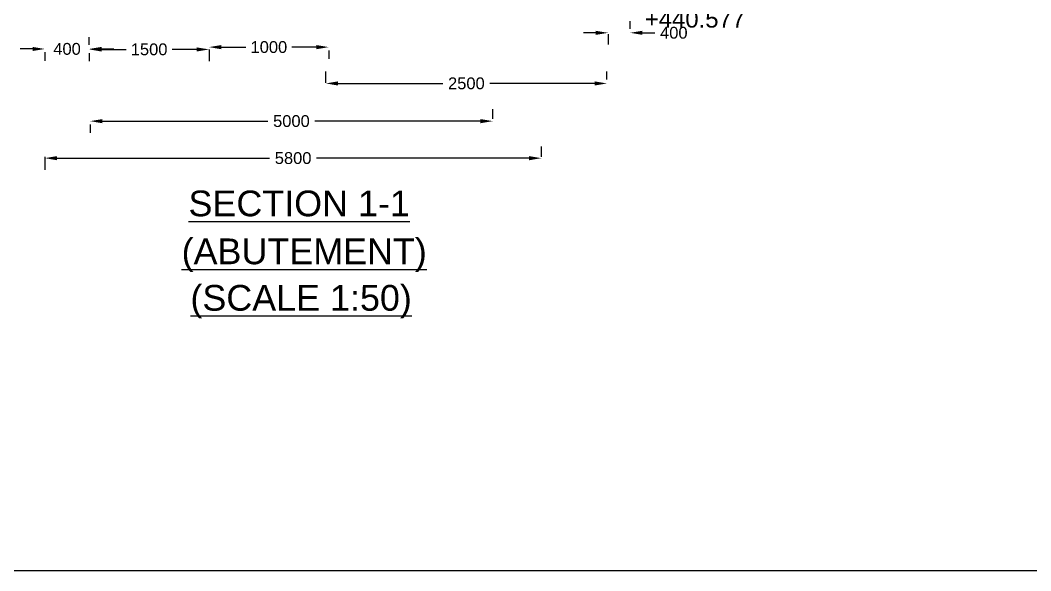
# Model space of a CAD drawing. Header units: metres. Extents: x 323 to 450, y 282 to 479.
# Drawn here: x 337.5 to 352.92, y 282.48 to 290.87 of the extents above; entities that cross this region are included whole.
import ezdxf

# ---------------------------------------------------------------- set-up
doc = ezdxf.new("R2010")
doc.units = ezdxf.units.M
doc.header["$MEASUREMENT"] = 0
doc.layers.add('DIMENSION', color=255, linetype='Continuous')
doc.layers.add('TEXT', color=255, linetype='Continuous')
doc.styles.get("Standard").update_dxf_attribs({"font": 'arial.ttf'})
doc.dimstyles.get("Standard").update_dxf_attribs({"dimtxt": 0.18, "dimasz": 0.1875, "dimexe": 0.18, "dimexo": 0.0625, "dimgap": 0.09, "dimtad": 0, "dimtih": 1, "dimtoh": 1, "dimdec": 4, "dimzin": 0, "dimdsep": 46, "dimtxsty": 'Standard', "dimcen": 0.09, "dimadec": 0, "dimazin": 0, "dimtfac": 1, "dimtdec": 4, "dimtofl": 0, "dimtmove": 0, "dimatfit": 3, "dimfxl": 1, "dimtolj": 1, "dimtzin": 0, "dimarcsym": 0})

# ---------------------------------------------------------------- blocks, each defined once
blk = doc.blocks.new('*D72')
at = {"layer": 'Defpoints', "color": 0, "ltscale": 0.02, "transparency": 16777216}
for p in [(340.381, 290.489), (342.207, 290.475), (342.207, 290.462)]:
    blk.add_point(p, dxfattribs=at)
at = {"layer": 'DIMENSION', "color": 0, "lineweight": -2, "ltscale": 0.02, "transparency": 16777216}
for p, q in [((340.381, 290.427), (340.381, 290.282)), ((340.568, 290.462), (340.944, 290.462)), ((342.02, 290.462), (341.644, 290.462)), ((342.207, 290.413), (342.207, 290.282))]:
    blk.add_line(p, q, dxfattribs=at)
at = {"layer": 'DIMENSION', "color": 0, "ltscale": 0.02, "transparency": 16777216}
for points in [[(340.568, 290.493), (340.568, 290.43), (340.381, 290.462)], [(342.02, 290.493), (342.02, 290.43), (342.207, 290.462)]]:
    blk.add_solid(points, dxfattribs=at)
at = {"layer": 'DIMENSION', "color": 0, "ltscale": 0.02, "transparency": 16777216, "insert": (341.294, 290.462), "char_height": 0.18, "attachment_point": 5}
blk.add_mtext('\\A1;1000', dxfattribs=at)
blk = doc.blocks.new('*D73')
at = {"layer": 'Defpoints', "color": 0, "ltscale": 0.02, "transparency": 16777216}
for p in [(346.469, 290.722), (346.805, 290.68), (346.805, 290.68)]:
    blk.add_point(p, dxfattribs=at)
at = {"layer": 'DIMENSION', "color": 0, "lineweight": -2, "ltscale": 0.02, "transparency": 16777216}
for p, q in [((346.805, 290.743), (346.805, 290.86)), ((346.281, 290.68), (346.094, 290.68)), ((346.469, 290.659), (346.469, 290.5)), ((346.992, 290.68), (347.18, 290.68))]:
    blk.add_line(p, q, dxfattribs=at)
at = {"layer": 'DIMENSION', "color": 0, "ltscale": 0.02, "transparency": 16777216}
for points in [[(346.281, 290.711), (346.281, 290.649), (346.469, 290.68)], [(346.992, 290.711), (346.992, 290.649), (346.805, 290.68)]]:
    blk.add_solid(points, dxfattribs=at)
at = {"layer": 'DIMENSION', "color": 0, "ltscale": 0.02, "transparency": 16777216, "insert": (347.472, 290.68), "char_height": 0.18, "attachment_point": 5}
blk.add_mtext('\\A1;400', dxfattribs=at)
blk = doc.blocks.new('*D74')
at = {"layer": 'Defpoints', "color": 0, "ltscale": 0.02, "transparency": 16777216}
for p in [(337.876, 290.448), (338.553, 290.434), (338.553, 290.434)]:
    blk.add_point(p, dxfattribs=at)
at = {"layer": 'DIMENSION', "color": 0, "lineweight": -2, "ltscale": 0.02, "transparency": 16777216}
for p, q in [((338.553, 290.497), (338.553, 290.614)), ((337.689, 290.434), (337.501, 290.434)), ((337.876, 290.385), (337.876, 290.254)), ((338.741, 290.434), (338.928, 290.434))]:
    blk.add_line(p, q, dxfattribs=at)
at = {"layer": 'DIMENSION', "color": 0, "ltscale": 0.02, "transparency": 16777216}
for points in [[(337.689, 290.465), (337.689, 290.403), (337.876, 290.434)], [(338.741, 290.465), (338.741, 290.403), (338.553, 290.434)]]:
    blk.add_solid(points, dxfattribs=at)
at = {"layer": 'DIMENSION', "color": 0, "ltscale": 0.02, "transparency": 16777216, "insert": (338.215, 290.434), "char_height": 0.18, "attachment_point": 5}
blk.add_mtext('\\A1;400', dxfattribs=at)
blk = doc.blocks.new('*D75')
at = {"layer": 'Defpoints', "color": 0, "ltscale": 0.02, "transparency": 16777216}
for p in [(342.162, 289.856), (346.452, 289.909), (346.452, 289.909)]:
    blk.add_point(p, dxfattribs=at)
at = {"layer": 'DIMENSION', "color": 0, "lineweight": -2, "ltscale": 0.02, "transparency": 16777216}
for p, q in [((342.162, 289.919), (342.162, 290.089)), ((346.452, 289.971), (346.452, 290.089)), ((342.349, 289.909), (343.947, 289.909)), ((346.264, 289.909), (344.667, 289.909))]:
    blk.add_line(p, q, dxfattribs=at)
at = {"layer": 'DIMENSION', "color": 0, "ltscale": 0.02, "transparency": 16777216}
for points in [[(342.349, 289.94), (342.349, 289.877), (342.162, 289.909)], [(346.264, 289.94), (346.264, 289.877), (346.452, 289.909)]]:
    blk.add_solid(points, dxfattribs=at)
at = {"layer": 'DIMENSION', "color": 0, "ltscale": 0.02, "transparency": 16777216, "insert": (344.307, 289.909), "char_height": 0.18, "attachment_point": 5}
blk.add_mtext('\\A1;2500', dxfattribs=at)
blk = doc.blocks.new('*D76')
at = {"layer": 'Defpoints', "color": 0, "ltscale": 0.02, "transparency": 16777216}
for p in [(338.567, 289.347), (344.709, 289.334), (344.709, 289.306)]:
    blk.add_point(p, dxfattribs=at)
at = {"layer": 'DIMENSION', "color": 0, "lineweight": -2, "ltscale": 0.02, "transparency": 16777216}
for p, q in [((344.709, 289.369), (344.709, 289.514)), ((338.567, 289.285), (338.567, 289.154)), ((338.755, 289.334), (341.28, 289.334)), ((344.522, 289.334), (341.997, 289.334))]:
    blk.add_line(p, q, dxfattribs=at)
at = {"layer": 'DIMENSION', "color": 0, "ltscale": 0.02, "transparency": 16777216}
for points in [[(338.755, 289.365), (338.755, 289.302), (338.567, 289.334)], [(344.522, 289.365), (344.522, 289.302), (344.709, 289.334)]]:
    blk.add_solid(points, dxfattribs=at)
at = {"layer": 'DIMENSION', "color": 0, "ltscale": 0.02, "transparency": 16777216, "insert": (341.638, 289.334), "char_height": 0.18, "attachment_point": 5}
blk.add_mtext('\\A1;5000', dxfattribs=at)
blk = doc.blocks.new('*D77')
at = {"layer": 'Defpoints', "color": 0, "ltscale": 0.02, "transparency": 16777216}
for p in [(337.876, 288.852), (345.451, 288.77), (345.451, 288.728)]:
    blk.add_point(p, dxfattribs=at)
at = {"layer": 'DIMENSION', "color": 0, "lineweight": -2, "ltscale": 0.02, "transparency": 16777216}
for p, q in [((345.451, 288.791), (345.451, 288.95)), ((337.876, 288.79), (337.876, 288.59)), ((338.064, 288.77), (341.305, 288.77)), ((345.264, 288.77), (342.022, 288.77))]:
    blk.add_line(p, q, dxfattribs=at)
at = {"layer": 'DIMENSION', "color": 0, "ltscale": 0.02, "transparency": 16777216}
for points in [[(338.064, 288.801), (338.064, 288.738), (337.876, 288.77)], [(345.264, 288.801), (345.264, 288.738), (345.451, 288.77)]]:
    blk.add_solid(points, dxfattribs=at)
at = {"layer": 'DIMENSION', "color": 0, "ltscale": 0.02, "transparency": 16777216, "insert": (341.664, 288.77), "char_height": 0.18, "attachment_point": 5}
blk.add_mtext('\\A1;5800', dxfattribs=at)
blk = doc.blocks.new('*D125')
at = {"layer": 'Defpoints', "color": 0, "ltscale": 0.02, "transparency": 16777216}
for p in [(338.553, 290.434), (340.381, 290.434), (340.381, 290.427)]:
    blk.add_point(p, dxfattribs=at)
at = {"layer": 'DIMENSION', "color": 0, "lineweight": -2, "ltscale": 0.02, "transparency": 16777216}
for p, q in [((338.553, 290.372), (338.553, 290.247)), ((338.741, 290.427), (339.117, 290.427)), ((340.193, 290.427), (339.817, 290.427)), ((340.381, 290.372), (340.381, 290.247))]:
    blk.add_line(p, q, dxfattribs=at)
at = {"layer": 'DIMENSION', "color": 0, "ltscale": 0.02, "transparency": 16777216}
for points in [[(338.741, 290.458), (338.741, 290.395), (338.553, 290.427)], [(340.193, 290.458), (340.193, 290.395), (340.381, 290.427)]]:
    blk.add_solid(points, dxfattribs=at)
at = {"layer": 'DIMENSION', "color": 0, "ltscale": 0.02, "transparency": 16777216, "insert": (339.467, 290.427), "char_height": 0.18, "attachment_point": 5}
blk.add_mtext('\\A1;1500', dxfattribs=at)

msp = doc.modelspace()

# ---------------------------------------------------------------- linework, layer by layer
at = {"layer": 'DIMENSION', "ltscale": 0.02}
msp.add_lwpolyline([(431.69822, 282.48208), (323.04028, 282.48208), (323.04028, 360.03784), (431.69822, 360.03784)], close=True, dxfattribs=at)

# ---------------------------------------------------------------- texts
at = {"layer": 'TEXT'}
for s, p in [('%%USECTION 1-1', (340.06771, 287.88418)), ('%%U(ABUTEMENT)', (339.963, 287.15362)), ('%%U(SCALE 1:50)', (340.09715, 286.44543))]:
    msp.add_text(s, height=0.3919674, dxfattribs=at).set_placement(p)
at = {"layer": 'TEXT', "insert": (347.02792, 291.02091), "char_height": 0.261312, "width": 1.5207517, "attachment_point": 1}
msp.add_mtext('+440.577', dxfattribs=at)

# ---------------------------------------------------------------- dimensions: what is measured, and where the dimension line sits
at = {"layer": 'DIMENSION', "ltscale": 0.02}
for base, p1, p2, text, picture, middle in [((346.80499, 290.68024), (346.46861, 290.72152), (346.80499, 290.68024), '400', '*D73', (347.47215, 290.68024)), ((338.55343, 290.43401), (337.87629, 290.44776), (338.55343, 290.43401), '400', '*D74', (338.21486, 290.43401)), ((340.38078, 290.42654), (338.55343, 290.43401), (340.38078, 290.43401), '1500', '*D125', (339.4671, 290.42654)), ((342.2071, 290.46153), (340.38078, 290.48904), (342.2071, 290.47533), '1000', '*D72', (341.29394, 290.46153)), ((346.45175, 289.90861), (342.16162, 289.85626), (346.45175, 289.90861), '2500', '*D75', (344.30668, 289.90861)), ((344.70939, 289.33353), (338.5672, 289.34729), (344.70939, 289.30602), '5000', '*D76', (341.63829, 289.33353)), ((345.45101, 288.76954), (337.87629, 288.85207), (345.45101, 288.72826), '5800', '*D77', (341.66365, 288.76954))]:
    dim = msp.add_linear_dim(base=base, p1=p1, p2=p2, text=text, dimstyle='Standard', dxfattribs=at)
    dim.commit()
    dim.dimension.update_dxf_attribs({"geometry": picture, "text_midpoint": middle})

doc.saveas('drawing.dxf')
